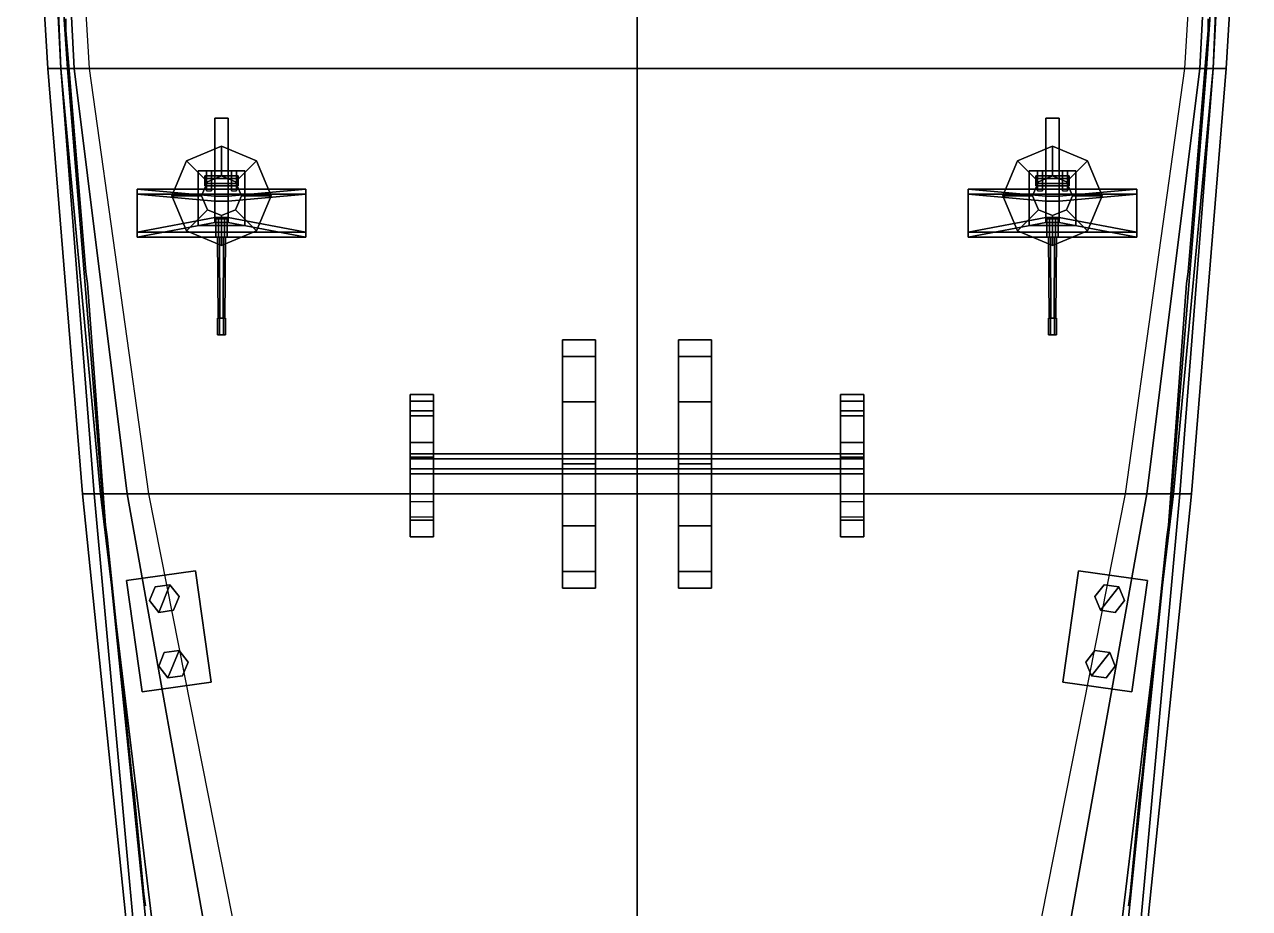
# Model space of a CAD drawing. Extents: x -4.1 to 4.2, y -20.9 to 21.5.
# Drawn here: x -3.7 to 3.7, y -18.21 to -12.87 of the extents above; entities that cross this region are included whole.
import ezdxf

# ---------------------------------------------------------------- set-up
doc = ezdxf.new("R2010")
doc.units = 0
doc.layers.get('0').update_dxf_attribs({"linetype": 'CONTINUOUS'})
for name, color, linetype in [('MG', 1, 'CONTINUOUS'), ('RAILINGS', 6, 'CONTINUOUS'), ('TURRET', 2, 'CONTINUOUS')]:
    doc.layers.add(name, color=color, linetype=linetype)

msp = doc.modelspace()

# ---------------------------------------------------------------- linework, layer by layer
for points in [[(-3.7, -10.79, 1.69), (-3.6, -10.79, 1.64), (-3.48, -13.13, 1.72), (-3.56, -13.13, 1.75)], [(-3.7, -10.79, 1.82), (-3.7, -10.79, 1.69), (-3.56, -13.13, 1.75), (-3.56, -13.13, 1.87)], [(-3.6, -10.79, 1.83), (-3.7, -10.79, 1.82), (-3.56, -13.13, 1.87), (-3.44, -13.13, 1.89)], [(-3.6, -10.79, 1.64), (-3.58, -10.79, 0.98), (-3.48, -13.13, 1.23), (-3.48, -13.13, 1.72)], [(-3.44, -13.13, 1.89), (3.44, -13.13, 1.89), (3.6, -10.79, 1.83), (-3.6, -10.79, 1.83)], [(-3.58, -10.79, 0.98), (-3.52, -10.79, 0.4), (-3.4, -13.13, 0.4), (-3.48, -13.13, 1.23)], [(-3.52, -10.79, 0.4), (-3.45, -10.79), (-3.31, -13.13), (-3.4, -13.13, 0.4)], [(3.4, -13.13, 0.4), (3.31, -13.13), (3.45, -10.79), (3.52, -10.79, 0.4)], [(3.48, -13.13, 1.23), (3.4, -13.13, 0.4), (3.52, -10.79, 0.4), (3.58, -10.79, 0.98)], [(3.44, -13.13, 1.89), (3.56, -13.13, 1.87), (3.7, -10.79, 1.82), (3.6, -10.79, 1.83)], [(3.56, -13.13, 1.75), (3.48, -13.13, 1.72), (3.6, -10.79, 1.64), (3.7, -10.79, 1.69)], [(3.48, -13.13, 1.72), (3.48, -13.13, 1.23), (3.58, -10.79, 0.98), (3.6, -10.79, 1.64)], [(3.56, -13.13, 1.87), (3.56, -13.13, 1.75), (3.7, -10.79, 1.69), (3.7, -10.79, 1.82)], [(-3.56, -13.13, 1.75), (-3.48, -13.13, 1.72), (-3.28, -15.7, 1.84), (-3.35, -15.7, 1.87)], [(-3.44, -13.13, 1.89), (-3.56, -13.13, 1.87), (-3.35, -15.7, 1.99), (-3.23, -15.7, 1.99)], [(-3.56, -13.13, 1.87), (-3.56, -13.13, 1.75), (-3.35, -15.7, 1.87), (-3.35, -15.7, 1.99)], [(-3.48, -13.13, 1.72), (-3.48, -13.13, 1.23), (-3.24, -15.7, 1.23), (-3.28, -15.7, 1.84)], [(-3.48, -13.13, 1.23), (-3.4, -13.13, 0.4), (-3.08, -15.7, 0.4), (-3.24, -15.7, 1.23)], [(-3.23, -15.7, 1.99), (3.23, -15.7, 1.99), (3.44, -13.13, 1.89), (-3.44, -13.13, 1.89)], [(-3.4, -13.13, 0.4), (-3.31, -13.13), (-2.95, -15.7), (-3.08, -15.7, 0.4)], [(3.08, -15.7, 0.4), (2.95, -15.7), (3.31, -13.13), (3.4, -13.13, 0.4)], [(3.24, -15.7, 1.23), (3.08, -15.7, 0.4), (3.4, -13.13, 0.4), (3.48, -13.13, 1.23)], [(3.23, -15.7, 1.99), (3.35, -15.7, 1.99), (3.56, -13.13, 1.87), (3.44, -13.13, 1.89)], [(3.28, -15.7, 1.84), (3.24, -15.7, 1.23), (3.48, -13.13, 1.23), (3.48, -13.13, 1.72)], [(3.35, -15.7, 1.87), (3.28, -15.7, 1.84), (3.48, -13.13, 1.72), (3.56, -13.13, 1.75)], [(3.35, -15.7, 1.99), (3.35, -15.7, 1.87), (3.56, -13.13, 1.75), (3.56, -13.13, 1.87)], [(-2.51, -13.6, 1.9), (-2.7221, -13.6879, 1.91), (-2.7221, -13.6879, 2.1), (-2.51, -13.6, 2.1)], [(-2.51, -13.6, 2.1), (-2.7221, -13.6879, 2.1), (-2.5949, -13.8151, 2.18), (-2.51, -13.78, 2.18)], [(-2.2979, -13.6879, 1.91), (-2.51, -13.6, 1.9), (-2.51, -13.6, 2.1), (-2.2979, -13.6879, 2.1)], [(-2.2979, -13.6879, 2.1), (-2.51, -13.6, 2.1), (-2.51, -13.78, 2.18), (-2.4251, -13.8151, 2.18)], [(2.51, -13.6, 2.1), (2.2979, -13.6879, 2.1), (2.4251, -13.8151, 2.18), (2.51, -13.78, 2.18)], [(2.51, -13.6, 1.9), (2.2979, -13.6879, 1.91), (2.2979, -13.6879, 2.1), (2.51, -13.6, 2.1)], [(2.7221, -13.6879, 2.1), (2.51, -13.6, 2.1), (2.51, -13.78, 2.18), (2.5949, -13.8151, 2.18)], [(2.7221, -13.6879, 1.91), (2.51, -13.6, 1.9), (2.51, -13.6, 2.1), (2.7221, -13.6879, 2.1)], [(-2.7221, -13.6879, 1.91), (-2.81, -13.9, 1.91), (-2.81, -13.9, 2.1), (-2.7221, -13.6879, 2.1)], [(-2.7221, -13.6879, 2.1), (-2.81, -13.9, 2.1), (-2.63, -13.9, 2.18), (-2.5949, -13.8151, 2.18)], [(-2.21, -13.9, 2.1), (-2.2979, -13.6879, 2.1), (-2.4251, -13.8151, 2.18), (-2.39, -13.9, 2.18)], [(-2.21, -13.9, 1.91), (-2.2979, -13.6879, 1.91), (-2.2979, -13.6879, 2.1), (-2.21, -13.9, 2.1)], [(2.2979, -13.6879, 2.1), (2.21, -13.9, 2.1), (2.39, -13.9, 2.18), (2.4251, -13.8151, 2.18)], [(2.2979, -13.6879, 1.91), (2.21, -13.9, 1.91), (2.21, -13.9, 2.1), (2.2979, -13.6879, 2.1)], [(2.81, -13.9, 2.1), (2.7221, -13.6879, 2.1), (2.5949, -13.8151, 2.18), (2.63, -13.9, 2.18)], [(2.81, -13.9, 1.91), (2.7221, -13.6879, 1.91), (2.7221, -13.6879, 2.1), (2.81, -13.9, 2.1)], [(-2.5949, -13.8151, 2.18), (-2.63, -13.9, 2.18), (-2.63, -13.9, 3), (-2.5949, -13.8151, 3)], [(-2.51, -13.78, 2.18), (-2.5949, -13.8151, 2.18), (-2.5949, -13.8151, 3), (-2.51, -13.78, 3)], [(-2.4251, -13.8151, 2.18), (-2.51, -13.78, 2.18), (-2.51, -13.78, 3), (-2.4251, -13.8151, 3)], [(-2.39, -13.9, 2.18), (-2.4251, -13.8151, 2.18), (-2.4251, -13.8151, 3), (-2.39, -13.9, 3)], [(2.4251, -13.8151, 2.18), (2.39, -13.9, 2.18), (2.39, -13.9, 3), (2.4251, -13.8151, 3)], [(2.51, -13.78, 2.18), (2.4251, -13.8151, 2.18), (2.4251, -13.8151, 3), (2.51, -13.78, 3)], [(2.5949, -13.8151, 2.18), (2.51, -13.78, 2.18), (2.51, -13.78, 3), (2.5949, -13.8151, 3)], [(2.63, -13.9, 2.18), (2.5949, -13.8151, 2.18), (2.5949, -13.8151, 3), (2.63, -13.9, 3)], [(-2.81, -13.9, 1.91), (-2.7221, -14.1121, 1.92), (-2.7221, -14.1121, 2.1), (-2.81, -13.9, 2.1)], [(-2.81, -13.9, 2.1), (-2.7221, -14.1121, 2.1), (-2.5949, -13.9849, 2.18), (-2.63, -13.9, 2.18)], [(-2.63, -13.9, 2.18), (-2.5949, -13.9849, 2.18), (-2.5949, -13.9849, 3), (-2.63, -13.9, 3)], [(-2.4251, -13.9849, 2.18), (-2.39, -13.9, 2.18), (-2.39, -13.9, 3), (-2.4251, -13.9849, 3)], [(-2.2979, -14.1121, 2.1), (-2.21, -13.9, 2.1), (-2.39, -13.9, 2.18), (-2.4251, -13.9849, 2.18)], [(-2.2979, -14.1121, 1.92), (-2.21, -13.9, 1.91), (-2.21, -13.9, 2.1), (-2.2979, -14.1121, 2.1)], [(2.21, -13.9, 2.1), (2.2979, -14.1121, 2.1), (2.4251, -13.9849, 2.18), (2.39, -13.9, 2.18)], [(2.21, -13.9, 1.91), (2.2979, -14.1121, 1.92), (2.2979, -14.1121, 2.1), (2.21, -13.9, 2.1)], [(2.39, -13.9, 2.18), (2.4251, -13.9849, 2.18), (2.4251, -13.9849, 3), (2.39, -13.9, 3)], [(2.5949, -13.9849, 2.18), (2.63, -13.9, 2.18), (2.63, -13.9, 3), (2.5949, -13.9849, 3)], [(2.7221, -14.1121, 2.1), (2.81, -13.9, 2.1), (2.63, -13.9, 2.18), (2.5949, -13.9849, 2.18)], [(2.7221, -14.1121, 1.92), (2.81, -13.9, 1.91), (2.81, -13.9, 2.1), (2.7221, -14.1121, 2.1)], [(-2.7221, -14.1121, 2.1), (-2.51, -14.2, 2.1), (-2.51, -14.02, 2.18), (-2.5949, -13.9849, 2.18)], [(-2.5949, -13.9849, 2.18), (-2.51, -14.02, 2.18), (-2.51, -14.02, 3), (-2.5949, -13.9849, 3)], [(-2.51, -14.02, 2.18), (-2.4251, -13.9849, 2.18), (-2.4251, -13.9849, 3), (-2.51, -14.02, 3)], [(-2.51, -14.2, 2.1), (-2.2979, -14.1121, 2.1), (-2.4251, -13.9849, 2.18), (-2.51, -14.02, 2.18)], [(2.2979, -14.1121, 2.1), (2.51, -14.2, 2.1), (2.51, -14.02, 2.18), (2.4251, -13.9849, 2.18)], [(2.4251, -13.9849, 2.18), (2.51, -14.02, 2.18), (2.51, -14.02, 3), (2.4251, -13.9849, 3)], [(2.51, -14.02, 2.18), (2.5949, -13.9849, 2.18), (2.5949, -13.9849, 3), (2.51, -14.02, 3)], [(2.51, -14.2, 2.1), (2.7221, -14.1121, 2.1), (2.5949, -13.9849, 2.18), (2.51, -14.02, 2.18)], [(-2.7221, -14.1121, 1.92), (-2.51, -14.2, 1.93), (-2.51, -14.2, 2.1), (-2.7221, -14.1121, 2.1)], [(-2.51, -14.2, 1.93), (-2.2979, -14.1121, 1.92), (-2.2979, -14.1121, 2.1), (-2.51, -14.2, 2.1)], [(2.2979, -14.1121, 1.92), (2.51, -14.2, 1.93), (2.51, -14.2, 2.1), (2.2979, -14.1121, 2.1)], [(2.51, -14.2, 1.93), (2.7221, -14.1121, 1.92), (2.7221, -14.1121, 2.1), (2.51, -14.2, 2.1)], [(-0.45, -14.77, 3.17), (-0.45, -16.1695, 2.795), (-0.45, -16.27, 3.17), (-0.45, -14.8705, 3.545)], [(-0.45, -14.77, 3.17), (-0.45, -14.8705, 3.545), (-0.25, -14.8705, 3.545), (-0.25, -14.77, 3.17)], [(-0.45, -14.8705, 2.795), (-0.45, -15.895, 2.5205), (-0.45, -16.1695, 2.795), (-0.45, -14.77, 3.17)], [(-0.45, -14.8705, 2.795), (-0.45, -14.77, 3.17), (-0.25, -14.77, 3.17), (-0.25, -14.8705, 2.795)], [(-0.25, -16.1695, 3.545), (-0.25, -14.77, 3.17), (-0.25, -14.8705, 3.545), (-0.25, -15.895, 3.8195)], [(-0.25, -16.27, 3.17), (-0.25, -14.8705, 2.795), (-0.25, -14.77, 3.17), (-0.25, -16.1695, 3.545)], [(0.25, -14.77, 3.17), (0.25, -14.8705, 3.545), (0.45, -14.8705, 3.545), (0.45, -14.77, 3.17)], [(0.25, -14.8705, 2.795), (0.25, -14.77, 3.17), (0.45, -14.77, 3.17), (0.45, -14.8705, 2.795)], [(0.25, -14.77, 3.17), (0.25, -16.1695, 2.795), (0.25, -16.27, 3.17), (0.25, -14.8705, 3.545)], [(0.25, -14.8705, 2.795), (0.25, -15.895, 2.5205), (0.25, -16.1695, 2.795), (0.25, -14.77, 3.17)], [(0.45, -16.27, 3.17), (0.45, -14.8705, 2.795), (0.45, -14.77, 3.17), (0.45, -16.1695, 3.545)], [(0.45, -16.1695, 3.545), (0.45, -14.77, 3.17), (0.45, -14.8705, 3.545), (0.45, -15.895, 3.8195)], [(-0.45, -14.8705, 3.545), (-0.45, -16.27, 3.17), (-0.45, -16.1695, 3.545), (-0.45, -15.145, 3.8195)], [(-0.45, -15.145, 2.5205), (-0.45, -15.52, 2.42), (-0.45, -15.895, 2.5205), (-0.45, -14.8705, 2.795)], [(-0.45, -15.145, 2.5205), (-0.45, -14.8705, 2.795), (-0.25, -14.8705, 2.795), (-0.25, -15.145, 2.5205)], [(-0.45, -14.8705, 3.545), (-0.45, -15.145, 3.8195), (-0.25, -15.145, 3.8195), (-0.25, -14.8705, 3.545)], [(-0.25, -16.1695, 2.795), (-0.25, -15.145, 2.5205), (-0.25, -14.8705, 2.795), (-0.25, -16.27, 3.17)], [(-0.25, -15.895, 3.8195), (-0.25, -14.8705, 3.545), (-0.25, -15.145, 3.8195), (-0.25, -15.52, 3.92)], [(0.25, -14.8705, 3.545), (0.25, -15.145, 3.8195), (0.45, -15.145, 3.8195), (0.45, -14.8705, 3.545)], [(0.25, -15.145, 2.5205), (0.25, -14.8705, 2.795), (0.45, -14.8705, 2.795), (0.45, -15.145, 2.5205)], [(0.25, -14.8705, 3.545), (0.25, -16.27, 3.17), (0.25, -16.1695, 3.545), (0.25, -15.145, 3.8195)], [(0.25, -15.145, 2.5205), (0.25, -15.52, 2.42), (0.25, -15.895, 2.5205), (0.25, -14.8705, 2.795)], [(0.45, -16.1695, 2.795), (0.45, -15.145, 2.5205), (0.45, -14.8705, 2.795), (0.45, -16.27, 3.17)], [(0.45, -15.895, 3.8195), (0.45, -14.8705, 3.545), (0.45, -15.145, 3.8195), (0.45, -15.52, 3.92)], [(-1.37, -15.1, 3.09), (-1.37, -15.1, 1.96), (-1.37, -15.2, 1.97), (-1.37, -15.2, 2.99)], [(-1.23, -15.1, 3.09), (-1.23, -15.1, 1.96), (-1.37, -15.1, 1.96), (-1.37, -15.1, 3.09)], [(-1.37, -15.96, 3.09), (-1.37, -15.1, 3.09), (-1.37, -15.2, 2.99), (-1.37, -15.86, 2.99)], [(-1.23, -15.96, 3.09), (-1.23, -15.1, 3.09), (-1.37, -15.1, 3.09), (-1.37, -15.96, 3.09)], [(-1.37, -15.14, 3.96), (-1.37, -15.1, 3.09), (-1.37, -15.23, 3.09), (-1.37, -15.23, 3.96)], [(-1.23, -15.14, 3.96), (-1.23, -15.1, 3.09), (-1.37, -15.1, 3.09), (-1.37, -15.14, 3.96)], [(-1.37, -15.14, 4.08), (-1.37, -15.14, 3.96), (-1.37, -15.55, 3.96), (-1.37, -15.55, 4.1)], [(-1.23, -15.14, 4.08), (-1.23, -15.14, 3.96), (-1.37, -15.14, 3.96), (-1.37, -15.14, 4.08)], [(-1.37, -15.2, 4.18), (-1.37, -15.14, 4.08), (-1.37, -15.55, 4.1), (-1.37, -15.39, 4.18)], [(-1.23, -15.2, 4.18), (-1.23, -15.14, 4.08), (-1.37, -15.14, 4.08), (-1.37, -15.2, 4.18)], [(-1.23, -15.2, 2.99), (-1.23, -15.2, 1.97), (-1.23, -15.1, 1.96), (-1.23, -15.1, 3.09)], [(-1.23, -15.86, 2.99), (-1.23, -15.2, 2.99), (-1.23, -15.1, 3.09), (-1.23, -15.96, 3.09)], [(-1.23, -15.23, 3.96), (-1.23, -15.23, 3.09), (-1.23, -15.1, 3.09), (-1.23, -15.14, 3.96)], [(-1.23, -15.55, 4.1), (-1.23, -15.55, 3.96), (-1.23, -15.14, 3.96), (-1.23, -15.14, 4.08)], [(-1.23, -15.39, 4.18), (-1.23, -15.55, 4.1), (-1.23, -15.14, 4.08), (-1.23, -15.2, 4.18)], [(-0.45, -15.52, 2.42), (-0.45, -15.145, 2.5205), (-0.25, -15.145, 2.5205), (-0.25, -15.52, 2.42)], [(-0.45, -15.145, 3.8195), (-0.45, -16.1695, 3.545), (-0.45, -15.895, 3.8195), (-0.45, -15.52, 3.92)], [(-0.45, -15.145, 3.8195), (-0.45, -15.52, 3.92), (-0.25, -15.52, 3.92), (-0.25, -15.145, 3.8195)], [(-0.25, -15.895, 2.5205), (-0.25, -15.52, 2.42), (-0.25, -15.145, 2.5205), (-0.25, -16.1695, 2.795)], [(0.25, -15.145, 3.8195), (0.25, -15.52, 3.92), (0.45, -15.52, 3.92), (0.45, -15.145, 3.8195)], [(0.25, -15.52, 2.42), (0.25, -15.145, 2.5205), (0.45, -15.145, 2.5205), (0.45, -15.52, 2.42)], [(0.25, -15.145, 3.8195), (0.25, -16.1695, 3.545), (0.25, -15.895, 3.8195), (0.25, -15.52, 3.92)], [(0.45, -15.895, 2.5205), (0.45, -15.52, 2.42), (0.45, -15.145, 2.5205), (0.45, -16.1695, 2.795)], [(1.37, -15.14, 3.96), (1.37, -15.1, 3.09), (1.23, -15.1, 3.09), (1.23, -15.14, 3.96)], [(1.23, -15.14, 3.96), (1.23, -15.1, 3.09), (1.23, -15.23, 3.09), (1.23, -15.23, 3.96)], [(1.37, -15.1, 3.09), (1.37, -15.1, 1.96), (1.23, -15.1, 1.96), (1.23, -15.1, 3.09)], [(1.23, -15.1, 3.09), (1.23, -15.1, 1.96), (1.23, -15.2, 1.97), (1.23, -15.2, 2.99)], [(1.37, -15.96, 3.09), (1.37, -15.1, 3.09), (1.23, -15.1, 3.09), (1.23, -15.96, 3.09)], [(1.23, -15.96, 3.09), (1.23, -15.1, 3.09), (1.23, -15.2, 2.99), (1.23, -15.86, 2.99)], [(1.37, -15.14, 4.08), (1.37, -15.14, 3.96), (1.23, -15.14, 3.96), (1.23, -15.14, 4.08)], [(1.23, -15.14, 4.08), (1.23, -15.14, 3.96), (1.23, -15.55, 3.96), (1.23, -15.55, 4.1)], [(1.37, -15.2, 4.18), (1.37, -15.14, 4.08), (1.23, -15.14, 4.08), (1.23, -15.2, 4.18)], [(1.23, -15.2, 4.18), (1.23, -15.14, 4.08), (1.23, -15.55, 4.1), (1.23, -15.39, 4.18)], [(1.37, -15.23, 3.96), (1.37, -15.23, 3.09), (1.37, -15.1, 3.09), (1.37, -15.14, 3.96)], [(1.37, -15.2, 2.99), (1.37, -15.2, 1.97), (1.37, -15.1, 1.96), (1.37, -15.1, 3.09)], [(1.37, -15.86, 2.99), (1.37, -15.2, 2.99), (1.37, -15.1, 3.09), (1.37, -15.96, 3.09)], [(1.37, -15.55, 4.1), (1.37, -15.55, 3.96), (1.37, -15.14, 3.96), (1.37, -15.14, 4.08)], [(1.37, -15.39, 4.18), (1.37, -15.55, 4.1), (1.37, -15.14, 4.08), (1.37, -15.2, 4.18)], [(-1.37, -15.2, 1.97), (-1.23, -15.2, 1.97), (-1.23, -15.2, 2.99), (-1.37, -15.2, 2.99)], [(-1.37, -15.2, 2.99), (-1.23, -15.2, 2.99), (-1.23, -15.86, 2.99), (-1.37, -15.86, 2.99)], [(-1.37, -15.39, 4.18), (-1.23, -15.39, 4.18), (-1.23, -15.2, 4.18), (-1.37, -15.2, 4.18)], [(-1.37, -15.23, 3.09), (-1.23, -15.23, 3.09), (-1.23, -15.23, 3.96), (-1.37, -15.23, 3.96)], [(-1.37, -15.23, 3.96), (-1.23, -15.23, 3.96), (-1.23, -15.48, 3.96), (-1.37, -15.48, 3.96)], [(1.23, -15.2, 1.97), (1.37, -15.2, 1.97), (1.37, -15.2, 2.99), (1.23, -15.2, 2.99)], [(1.23, -15.2, 2.99), (1.37, -15.2, 2.99), (1.37, -15.86, 2.99), (1.23, -15.86, 2.99)], [(1.23, -15.39, 4.18), (1.37, -15.39, 4.18), (1.37, -15.2, 4.18), (1.23, -15.2, 4.18)], [(1.23, -15.23, 3.09), (1.37, -15.23, 3.09), (1.37, -15.23, 3.96), (1.23, -15.23, 3.96)], [(1.23, -15.23, 3.96), (1.37, -15.23, 3.96), (1.37, -15.48, 3.96), (1.23, -15.48, 3.96)], [(-1.37, -15.55, 4.1), (-1.23, -15.55, 4.1), (-1.23, -15.39, 4.18), (-1.37, -15.39, 4.18)], [(1.23, -15.55, 4.1), (1.37, -15.55, 4.1), (1.37, -15.39, 4.18), (1.23, -15.39, 4.18)], [(-1.37, -15.46, 3.17), (-1.37, -15.49, 3.222), (1.37, -15.49, 3.222), (1.37, -15.46, 3.17)], [(-1.37, -15.49, 3.118), (-1.37, -15.46, 3.17), (1.37, -15.46, 3.17), (1.37, -15.49, 3.118)], [(-1.37, -15.55, 3.222), (-1.37, -15.49, 3.222), (-1.37, -15.46, 3.17), (-1.37, -15.58, 3.17)], [(-1.37, -15.58, 3.17), (-1.37, -15.46, 3.17), (-1.37, -15.49, 3.118), (-1.37, -15.55, 3.118)], [(1.37, -15.55, 3.118), (1.37, -15.49, 3.118), (1.37, -15.46, 3.17), (1.37, -15.58, 3.17)], [(1.37, -15.58, 3.17), (1.37, -15.46, 3.17), (1.37, -15.49, 3.222), (1.37, -15.55, 3.222)], [(-1.37, -15.48, 3.96), (-1.37, -15.75, 3.09), (-1.37, -15.84, 3.09), (-1.37, -15.55, 3.96)], [(-1.23, -15.48, 3.96), (-1.23, -15.75, 3.09), (-1.37, -15.75, 3.09), (-1.37, -15.48, 3.96)], [(-1.37, -15.49, 3.222), (-1.37, -15.55, 3.222), (1.37, -15.55, 3.222), (1.37, -15.49, 3.222)], [(-1.37, -15.55, 3.118), (-1.37, -15.49, 3.118), (1.37, -15.49, 3.118), (1.37, -15.55, 3.118)], [(-1.23, -15.55, 3.96), (-1.23, -15.84, 3.09), (-1.23, -15.75, 3.09), (-1.23, -15.48, 3.96)], [(-0.45, -15.895, 2.5205), (-0.45, -15.52, 2.42), (-0.25, -15.52, 2.42), (-0.25, -15.895, 2.5205)], [(-0.45, -15.52, 3.92), (-0.45, -15.895, 3.8195), (-0.25, -15.895, 3.8195), (-0.25, -15.52, 3.92)], [(0.25, -15.52, 3.92), (0.25, -15.895, 3.8195), (0.45, -15.895, 3.8195), (0.45, -15.52, 3.92)], [(0.25, -15.895, 2.5205), (0.25, -15.52, 2.42), (0.45, -15.52, 2.42), (0.45, -15.895, 2.5205)], [(1.37, -15.48, 3.96), (1.37, -15.75, 3.09), (1.23, -15.75, 3.09), (1.23, -15.48, 3.96)], [(1.23, -15.48, 3.96), (1.23, -15.75, 3.09), (1.23, -15.84, 3.09), (1.23, -15.55, 3.96)], [(1.37, -15.55, 3.96), (1.37, -15.84, 3.09), (1.37, -15.75, 3.09), (1.37, -15.48, 3.96)], [(-1.37, -15.84, 3.09), (-1.23, -15.84, 3.09), (-1.23, -15.55, 3.96), (-1.37, -15.55, 3.96)], [(-1.37, -15.55, 3.96), (-1.23, -15.55, 3.96), (-1.23, -15.55, 4.1), (-1.37, -15.55, 4.1)], [(-1.37, -15.55, 3.222), (-1.37, -15.58, 3.17), (1.37, -15.58, 3.17), (1.37, -15.55, 3.222)], [(-1.37, -15.58, 3.17), (-1.37, -15.55, 3.118), (1.37, -15.55, 3.118), (1.37, -15.58, 3.17)], [(1.23, -15.84, 3.09), (1.37, -15.84, 3.09), (1.37, -15.55, 3.96), (1.23, -15.55, 3.96)], [(1.23, -15.55, 3.96), (1.37, -15.55, 3.96), (1.37, -15.55, 4.1), (1.23, -15.55, 4.1)], [(-3.35, -15.7, 1.87), (-3.28, -15.7, 1.84), (-3.03, -18.44, 1.99), (-3.07, -18.44, 2)], [(-3.23, -15.7, 1.99), (-3.35, -15.7, 1.99), (-3.07, -18.44, 2.12), (-2.95, -18.44, 2.12)], [(-3.35, -15.7, 1.99), (-3.35, -15.7, 1.87), (-3.07, -18.44, 2), (-3.07, -18.44, 2.12)], [(-3.28, -15.7, 1.84), (-3.24, -15.7, 1.23), (-2.91, -18.44, 1.23), (-3.03, -18.44, 1.99)], [(-3.24, -15.7, 1.23), (-3.08, -15.7, 0.4), (-2.59, -18.44, 0.26), (-2.91, -18.44, 1.23)], [(-2.95, -18.44, 2.12), (2.95, -18.44, 2.12), (3.23, -15.7, 1.99), (-3.23, -15.7, 1.99)], [(-3.08, -15.7, 0.4), (-2.95, -15.7), (-2.41, -18.44), (-2.59, -18.44, 0.26)], [(2.59, -18.44, 0.26), (2.41, -18.44), (2.95, -15.7), (3.08, -15.7, 0.4)], [(2.91, -18.44, 1.23), (2.59, -18.44, 0.26), (3.08, -15.7, 0.4), (3.24, -15.7, 1.23)], [(3.03, -18.44, 1.99), (2.91, -18.44, 1.23), (3.24, -15.7, 1.23), (3.28, -15.7, 1.84)], [(2.95, -18.44, 2.12), (3.07, -18.44, 2.12), (3.35, -15.7, 1.99), (3.23, -15.7, 1.99)], [(3.07, -18.44, 2), (3.03, -18.44, 1.99), (3.28, -15.7, 1.84), (3.35, -15.7, 1.87)], [(3.07, -18.44, 2.12), (3.07, -18.44, 2), (3.35, -15.7, 1.87), (3.35, -15.7, 1.99)], [(-1.37, -15.86, 2.99), (-1.37, -15.86, 1.99), (-1.37, -15.96, 2), (-1.37, -15.96, 3.09)], [(-1.23, -15.86, 2.99), (-1.23, -15.86, 1.99), (-1.37, -15.86, 1.99), (-1.37, -15.86, 2.99)], [(-1.23, -15.96, 3.09), (-1.23, -15.96, 2), (-1.23, -15.86, 1.99), (-1.23, -15.86, 2.99)], [(-0.45, -16.1695, 2.795), (-0.45, -15.895, 2.5205), (-0.25, -15.895, 2.5205), (-0.25, -16.1695, 2.795)], [(-0.45, -15.895, 3.8195), (-0.45, -16.1695, 3.545), (-0.25, -16.1695, 3.545), (-0.25, -15.895, 3.8195)], [(0.25, -15.895, 3.8195), (0.25, -16.1695, 3.545), (0.45, -16.1695, 3.545), (0.45, -15.895, 3.8195)], [(0.25, -16.1695, 2.795), (0.25, -15.895, 2.5205), (0.45, -15.895, 2.5205), (0.45, -16.1695, 2.795)], [(1.37, -15.86, 2.99), (1.37, -15.86, 1.99), (1.23, -15.86, 1.99), (1.23, -15.86, 2.99)], [(1.23, -15.86, 2.99), (1.23, -15.86, 1.99), (1.23, -15.96, 2), (1.23, -15.96, 3.09)], [(1.37, -15.96, 3.09), (1.37, -15.96, 2), (1.37, -15.86, 1.99), (1.37, -15.86, 2.99)], [(-1.37, -15.96, 2), (-1.23, -15.96, 2), (-1.23, -15.96, 3.09), (-1.37, -15.96, 3.09)], [(1.23, -15.96, 2), (1.37, -15.96, 2), (1.37, -15.96, 3.09), (1.23, -15.96, 3.09)], [(-2.6672, -16.166, 2.21), (-2.6672, -16.166, 2.01), (-3.0831, -16.2245, 2.01), (-3.0831, -16.2245, 2.21)], [(-2.9885, -16.8979, 2.21), (-2.5726, -16.8394, 2.21), (-2.6672, -16.166, 2.21), (-3.0831, -16.2245, 2.21)], [(-2.5726, -16.8394, 2.21), (-2.5726, -16.8394, 2.04), (-2.6672, -16.166, 2.01), (-2.6672, -16.166, 2.21)], [(-0.45, -16.1695, 3.545), (-0.45, -16.27, 3.17), (-0.25, -16.27, 3.17), (-0.25, -16.1695, 3.545)], [(-0.45, -16.27, 3.17), (-0.45, -16.1695, 2.795), (-0.25, -16.1695, 2.795), (-0.25, -16.27, 3.17)], [(0.25, -16.1695, 3.545), (0.25, -16.27, 3.17), (0.45, -16.27, 3.17), (0.45, -16.1695, 3.545)], [(0.25, -16.27, 3.17), (0.25, -16.1695, 2.795), (0.45, -16.1695, 2.795), (0.45, -16.27, 3.17)], [(2.6672, -16.166, 2.21), (2.6672, -16.166, 2.01), (2.5726, -16.8394, 2.04), (2.5726, -16.8394, 2.21)], [(2.5726, -16.8394, 2.21), (2.9885, -16.8979, 2.21), (3.0831, -16.2245, 2.21), (2.6672, -16.166, 2.21)], [(3.0831, -16.2245, 2.21), (3.0831, -16.2245, 2.01), (2.6672, -16.166, 2.01), (2.6672, -16.166, 2.21)], [(-3.0831, -16.2245, 2.21), (-3.0831, -16.2245, 2.01), (-2.9885, -16.8979, 2.04), (-2.9885, -16.8979, 2.21)], [(-2.8894, -16.4173, 2.43), (-2.822, -16.2504, 2.43), (-2.9111, -16.263, 2.43), (-2.9448, -16.3464, 2.43)], [(-2.9111, -16.263, 2.21), (-2.9448, -16.3464, 2.21), (-2.9448, -16.3464, 2.43), (-2.9111, -16.263, 2.43)], [(-2.822, -16.2504, 2.21), (-2.9111, -16.263, 2.21), (-2.9111, -16.263, 2.43), (-2.822, -16.2504, 2.43)], [(-2.8003, -16.4048, 2.43), (-2.7665, -16.3214, 2.43), (-2.822, -16.2504, 2.43), (-2.8894, -16.4173, 2.43)], [(-2.7665, -16.3214, 2.21), (-2.822, -16.2504, 2.21), (-2.822, -16.2504, 2.43), (-2.7665, -16.3214, 2.43)], [(2.822, -16.2504, 2.21), (2.7665, -16.3214, 2.21), (2.7665, -16.3214, 2.43), (2.822, -16.2504, 2.43)], [(2.8003, -16.4048, 2.43), (2.9111, -16.263, 2.43), (2.822, -16.2504, 2.43), (2.7665, -16.3214, 2.43)], [(2.8894, -16.4173, 2.43), (2.9448, -16.3464, 2.43), (2.9111, -16.263, 2.43), (2.8003, -16.4048, 2.43)], [(2.9111, -16.263, 2.21), (2.822, -16.2504, 2.21), (2.822, -16.2504, 2.43), (2.9111, -16.263, 2.43)], [(2.9448, -16.3464, 2.21), (2.9111, -16.263, 2.21), (2.9111, -16.263, 2.43), (2.9448, -16.3464, 2.43)], [(2.9885, -16.8979, 2.21), (2.9885, -16.8979, 2.04), (3.0831, -16.2245, 2.01), (3.0831, -16.2245, 2.21)], [(-2.9448, -16.3464, 2.21), (-2.8894, -16.4173, 2.21), (-2.8894, -16.4173, 2.43), (-2.9448, -16.3464, 2.43)], [(-2.8003, -16.4048, 2.21), (-2.7665, -16.3214, 2.21), (-2.7665, -16.3214, 2.43), (-2.8003, -16.4048, 2.43)], [(2.7665, -16.3214, 2.21), (2.8003, -16.4048, 2.21), (2.8003, -16.4048, 2.43), (2.7665, -16.3214, 2.43)], [(2.8894, -16.4173, 2.21), (2.9448, -16.3464, 2.21), (2.9448, -16.3464, 2.43), (2.8894, -16.4173, 2.43)], [(-2.8894, -16.4173, 2.21), (-2.8003, -16.4048, 2.21), (-2.8003, -16.4048, 2.43), (-2.8894, -16.4173, 2.43)], [(2.8003, -16.4048, 2.21), (2.8894, -16.4173, 2.21), (2.8894, -16.4173, 2.43), (2.8003, -16.4048, 2.43)], [(-2.8337, -16.8134, 2.43), (-2.7663, -16.6466, 2.43), (-2.8554, -16.6591, 2.43), (-2.8891, -16.7425, 2.43)], [(-2.7663, -16.6466, 2.21), (-2.8554, -16.6591, 2.21), (-2.8554, -16.6591, 2.43), (-2.7663, -16.6466, 2.43)], [(-2.7446, -16.8009, 2.43), (-2.7109, -16.7175, 2.43), (-2.7663, -16.6466, 2.43), (-2.8337, -16.8134, 2.43)], [(-2.7109, -16.7175, 2.21), (-2.7663, -16.6466, 2.21), (-2.7663, -16.6466, 2.43), (-2.7109, -16.7175, 2.43)], [(2.7663, -16.6466, 2.21), (2.7109, -16.7175, 2.21), (2.7109, -16.7175, 2.43), (2.7663, -16.6466, 2.43)], [(2.7446, -16.8009, 2.43), (2.8554, -16.6591, 2.43), (2.7663, -16.6466, 2.43), (2.7109, -16.7175, 2.43)], [(2.8554, -16.6591, 2.21), (2.7663, -16.6466, 2.21), (2.7663, -16.6466, 2.43), (2.8554, -16.6591, 2.43)], [(-2.8554, -16.6591, 2.21), (-2.8891, -16.7425, 2.21), (-2.8891, -16.7425, 2.43), (-2.8554, -16.6591, 2.43)], [(-2.7446, -16.8009, 2.21), (-2.7109, -16.7175, 2.21), (-2.7109, -16.7175, 2.43), (-2.7446, -16.8009, 2.43)], [(2.7109, -16.7175, 2.21), (2.7446, -16.8009, 2.21), (2.7446, -16.8009, 2.43), (2.7109, -16.7175, 2.43)], [(2.8337, -16.8134, 2.43), (2.8891, -16.7425, 2.43), (2.8554, -16.6591, 2.43), (2.7446, -16.8009, 2.43)], [(2.8891, -16.7425, 2.21), (2.8554, -16.6591, 2.21), (2.8554, -16.6591, 2.43), (2.8891, -16.7425, 2.43)], [(-2.8891, -16.7425, 2.21), (-2.8337, -16.8134, 2.21), (-2.8337, -16.8134, 2.43), (-2.8891, -16.7425, 2.43)], [(2.8337, -16.8134, 2.21), (2.8891, -16.7425, 2.21), (2.8891, -16.7425, 2.43), (2.8337, -16.8134, 2.43)], [(-2.9885, -16.8979, 2.04), (-2.5726, -16.8394, 2.04), (-2.5726, -16.8394, 2.21), (-2.9885, -16.8979, 2.21)], [(-2.8337, -16.8134, 2.21), (-2.7446, -16.8009, 2.21), (-2.7446, -16.8009, 2.43), (-2.8337, -16.8134, 2.43)], [(2.5726, -16.8394, 2.04), (2.9885, -16.8979, 2.04), (2.9885, -16.8979, 2.21), (2.5726, -16.8394, 2.21)], [(2.7446, -16.8009, 2.21), (2.8337, -16.8134, 2.21), (2.8337, -16.8134, 2.43), (2.7446, -16.8009, 2.43)]]:
    msp.add_3dface(points)
at = {"layer": 'MG'}
for points in [[(-2.47, -13.43, 3.37), (-2.47, -13.43, 3.25), (-2.55, -13.43, 3.25), (-2.55, -13.43, 3.37)], [(-2.55, -13.43, 3.37), (-2.55, -13.43, 3.25), (-2.55, -14.04, 3.25), (-2.55, -14.04, 3.37)], [(-2.55, -14.04, 3.25), (-2.55, -13.43, 3.25), (-2.47, -13.43, 3.25), (-2.47, -14.04, 3.25)], [(-2.47, -14.04, 3.37), (-2.47, -13.43, 3.37), (-2.55, -13.43, 3.37), (-2.55, -14.04, 3.37)], [(-2.47, -14.04, 3.25), (-2.47, -13.43, 3.25), (-2.47, -13.43, 3.37), (-2.47, -14.04, 3.37)], [(2.55, -13.43, 3.37), (2.55, -13.43, 3.25), (2.47, -13.43, 3.25), (2.47, -13.43, 3.37)], [(2.47, -13.43, 3.37), (2.47, -13.43, 3.25), (2.47, -14.04, 3.25), (2.47, -14.04, 3.37)], [(2.47, -14.04, 3.25), (2.47, -13.43, 3.25), (2.55, -13.43, 3.25), (2.55, -14.04, 3.25)], [(2.55, -14.04, 3.37), (2.55, -13.43, 3.37), (2.47, -13.43, 3.37), (2.47, -14.04, 3.37)], [(2.55, -14.04, 3.25), (2.55, -13.43, 3.25), (2.55, -13.43, 3.37), (2.55, -14.04, 3.37)], [(-2.61, -13.795, 3.274), (-2.61, -13.825, 3.274), (-2.61, -13.84, 3.3), (-2.61, -13.78, 3.3)], [(-2.61, -13.78, 3.3), (-2.61, -13.84, 3.3), (-2.61, -13.825, 3.326), (-2.61, -13.795, 3.326)], [(-2.61, -13.795, 3.274), (-2.61, -13.78, 3.3), (-2.41, -13.78, 3.3), (-2.41, -13.795, 3.274)], [(-2.61, -13.78, 3.3), (-2.61, -13.795, 3.326), (-2.41, -13.795, 3.326), (-2.41, -13.78, 3.3)], [(-2.61, -13.825, 3.274), (-2.61, -13.795, 3.274), (-2.41, -13.795, 3.274), (-2.41, -13.825, 3.274)], [(-2.61, -13.795, 3.326), (-2.61, -13.825, 3.326), (-2.41, -13.825, 3.326), (-2.41, -13.795, 3.326)], [(-2.61, -13.84, 3.3), (-2.61, -13.825, 3.274), (-2.41, -13.825, 3.274), (-2.41, -13.84, 3.3)], [(-2.61, -13.825, 3.326), (-2.61, -13.84, 3.3), (-2.41, -13.84, 3.3), (-2.41, -13.825, 3.326)], [(-2.41, -13.78, 3.3), (-2.41, -13.84, 3.3), (-2.41, -13.825, 3.274), (-2.41, -13.795, 3.274)], [(-2.41, -13.795, 3.326), (-2.41, -13.825, 3.326), (-2.41, -13.84, 3.3), (-2.41, -13.78, 3.3)], [(2.41, -13.795, 3.274), (2.41, -13.825, 3.274), (2.41, -13.84, 3.3), (2.41, -13.78, 3.3)], [(2.41, -13.78, 3.3), (2.41, -13.84, 3.3), (2.41, -13.825, 3.326), (2.41, -13.795, 3.326)], [(2.41, -13.795, 3.274), (2.41, -13.78, 3.3), (2.61, -13.78, 3.3), (2.61, -13.795, 3.274)], [(2.41, -13.78, 3.3), (2.41, -13.795, 3.326), (2.61, -13.795, 3.326), (2.61, -13.78, 3.3)], [(2.41, -13.825, 3.274), (2.41, -13.795, 3.274), (2.61, -13.795, 3.274), (2.61, -13.825, 3.274)], [(2.41, -13.795, 3.326), (2.41, -13.825, 3.326), (2.61, -13.825, 3.326), (2.61, -13.795, 3.326)], [(2.41, -13.84, 3.3), (2.41, -13.825, 3.274), (2.61, -13.825, 3.274), (2.61, -13.84, 3.3)], [(2.41, -13.825, 3.326), (2.41, -13.84, 3.3), (2.61, -13.84, 3.3), (2.61, -13.825, 3.326)], [(2.61, -13.78, 3.3), (2.61, -13.84, 3.3), (2.61, -13.825, 3.274), (2.61, -13.795, 3.274)], [(2.61, -13.795, 3.326), (2.61, -13.825, 3.326), (2.61, -13.84, 3.3), (2.61, -13.78, 3.3)], [(-2.55, -14.04, 3.37), (-2.55, -14.04, 3.25), (-2.47, -14.04, 3.25), (-2.47, -14.04, 3.37)], [(-2.545, -14.15, 3.32), (-2.5275, -14.15, 3.3503), (-2.5275, -14.04, 3.3503), (-2.545, -14.04, 3.32)], [(-2.5275, -14.15, 3.2897), (-2.545, -14.15, 3.32), (-2.545, -14.04, 3.32), (-2.5275, -14.04, 3.2897)], [(-2.4925, -14.15, 3.2897), (-2.5275, -14.15, 3.2897), (-2.5275, -14.04, 3.2897), (-2.4925, -14.04, 3.2897)], [(-2.5275, -14.15, 3.3503), (-2.4925, -14.15, 3.3503), (-2.4925, -14.04, 3.3503), (-2.5275, -14.04, 3.3503)], [(-2.4925, -14.15, 3.3503), (-2.475, -14.15, 3.32), (-2.475, -14.04, 3.32), (-2.4925, -14.04, 3.3503)], [(-2.475, -14.15, 3.32), (-2.4925, -14.15, 3.2897), (-2.4925, -14.04, 3.2897), (-2.475, -14.04, 3.32)], [(2.47, -14.04, 3.37), (2.47, -14.04, 3.25), (2.55, -14.04, 3.25), (2.55, -14.04, 3.37)], [(2.475, -14.15, 3.32), (2.4925, -14.15, 3.3503), (2.4925, -14.04, 3.3503), (2.475, -14.04, 3.32)], [(2.4925, -14.15, 3.2897), (2.475, -14.15, 3.32), (2.475, -14.04, 3.32), (2.4925, -14.04, 3.2897)], [(2.5275, -14.15, 3.2897), (2.4925, -14.15, 3.2897), (2.4925, -14.04, 3.2897), (2.5275, -14.04, 3.2897)], [(2.4925, -14.15, 3.3503), (2.5275, -14.15, 3.3503), (2.5275, -14.04, 3.3503), (2.4925, -14.04, 3.3503)], [(2.5275, -14.15, 3.3503), (2.545, -14.15, 3.32), (2.545, -14.04, 3.32), (2.5275, -14.04, 3.3503)], [(2.545, -14.15, 3.32), (2.5275, -14.15, 3.2897), (2.5275, -14.04, 3.2897), (2.545, -14.04, 3.32)], [(-2.545, -14.15, 3.32), (-2.475, -14.15, 3.32), (-2.4925, -14.15, 3.3503), (-2.5275, -14.15, 3.3503)], [(-2.5275, -14.15, 3.2897), (-2.4925, -14.15, 3.2897), (-2.475, -14.15, 3.32), (-2.545, -14.15, 3.32)], [(-2.5225, -14.15, 3.3417), (-2.535, -14.15, 3.32), (-2.53, -14.64, 3.32), (-2.52, -14.64, 3.3373)], [(-2.535, -14.15, 3.32), (-2.5225, -14.15, 3.2983), (-2.52, -14.64, 3.3027), (-2.53, -14.64, 3.32)], [(-2.4975, -14.15, 3.3417), (-2.5225, -14.15, 3.3417), (-2.52, -14.64, 3.3373), (-2.5, -14.64, 3.3373)], [(-2.5225, -14.15, 3.2983), (-2.4975, -14.15, 3.2983), (-2.5, -14.64, 3.3027), (-2.52, -14.64, 3.3027)], [(-2.485, -14.15, 3.32), (-2.4975, -14.15, 3.3417), (-2.5, -14.64, 3.3373), (-2.49, -14.64, 3.32)], [(-2.4975, -14.15, 3.2983), (-2.485, -14.15, 3.32), (-2.49, -14.64, 3.32), (-2.5, -14.64, 3.3027)], [(2.475, -14.15, 3.32), (2.545, -14.15, 3.32), (2.5275, -14.15, 3.3503), (2.4925, -14.15, 3.3503)], [(2.4925, -14.15, 3.2897), (2.5275, -14.15, 3.2897), (2.545, -14.15, 3.32), (2.475, -14.15, 3.32)], [(2.4975, -14.15, 3.3417), (2.485, -14.15, 3.32), (2.49, -14.64, 3.32), (2.5, -14.64, 3.3373)], [(2.485, -14.15, 3.32), (2.4975, -14.15, 3.2983), (2.5, -14.64, 3.3027), (2.49, -14.64, 3.32)], [(2.5225, -14.15, 3.3417), (2.4975, -14.15, 3.3417), (2.5, -14.64, 3.3373), (2.52, -14.64, 3.3373)], [(2.4975, -14.15, 3.2983), (2.5225, -14.15, 3.2983), (2.52, -14.64, 3.3027), (2.5, -14.64, 3.3027)], [(2.535, -14.15, 3.32), (2.5225, -14.15, 3.3417), (2.52, -14.64, 3.3373), (2.53, -14.64, 3.32)], [(2.5225, -14.15, 3.2983), (2.535, -14.15, 3.32), (2.53, -14.64, 3.32), (2.52, -14.64, 3.3027)], [(-2.535, -14.64, 3.32), (-2.485, -14.64, 3.32), (-2.4975, -14.64, 3.2983), (-2.5225, -14.64, 3.2983)], [(-2.5225, -14.64, 3.3417), (-2.4975, -14.64, 3.3417), (-2.485, -14.64, 3.32), (-2.535, -14.64, 3.32)], [(-2.5225, -14.74, 3.2983), (-2.535, -14.74, 3.32), (-2.535, -14.64, 3.32), (-2.5225, -14.64, 3.2983)], [(-2.535, -14.74, 3.32), (-2.5225, -14.74, 3.3417), (-2.5225, -14.64, 3.3417), (-2.535, -14.64, 3.32)], [(-2.4975, -14.74, 3.2983), (-2.5225, -14.74, 3.2983), (-2.5225, -14.64, 3.2983), (-2.4975, -14.64, 3.2983)], [(-2.5225, -14.74, 3.3417), (-2.4975, -14.74, 3.3417), (-2.4975, -14.64, 3.3417), (-2.5225, -14.64, 3.3417)], [(-2.485, -14.74, 3.32), (-2.4975, -14.74, 3.2983), (-2.4975, -14.64, 3.2983), (-2.485, -14.64, 3.32)], [(-2.4975, -14.74, 3.3417), (-2.485, -14.74, 3.32), (-2.485, -14.64, 3.32), (-2.4975, -14.64, 3.3417)], [(2.485, -14.64, 3.32), (2.535, -14.64, 3.32), (2.5225, -14.64, 3.2983), (2.4975, -14.64, 3.2983)], [(2.4975, -14.64, 3.3417), (2.5225, -14.64, 3.3417), (2.535, -14.64, 3.32), (2.485, -14.64, 3.32)], [(2.4975, -14.74, 3.2983), (2.485, -14.74, 3.32), (2.485, -14.64, 3.32), (2.4975, -14.64, 3.2983)], [(2.485, -14.74, 3.32), (2.4975, -14.74, 3.3417), (2.4975, -14.64, 3.3417), (2.485, -14.64, 3.32)], [(2.5225, -14.74, 3.2983), (2.4975, -14.74, 3.2983), (2.4975, -14.64, 3.2983), (2.5225, -14.64, 3.2983)], [(2.4975, -14.74, 3.3417), (2.5225, -14.74, 3.3417), (2.5225, -14.64, 3.3417), (2.4975, -14.64, 3.3417)], [(2.535, -14.74, 3.32), (2.5225, -14.74, 3.2983), (2.5225, -14.64, 3.2983), (2.535, -14.64, 3.32)], [(2.5225, -14.74, 3.3417), (2.535, -14.74, 3.32), (2.535, -14.64, 3.32), (2.5225, -14.64, 3.3417)], [(-2.5225, -14.74, 3.2983), (-2.4975, -14.74, 3.2983), (-2.485, -14.74, 3.32), (-2.535, -14.74, 3.32)], [(-2.535, -14.74, 3.32), (-2.485, -14.74, 3.32), (-2.4975, -14.74, 3.3417), (-2.5225, -14.74, 3.3417)], [(2.4975, -14.74, 3.2983), (2.5225, -14.74, 3.2983), (2.535, -14.74, 3.32), (2.485, -14.74, 3.32)], [(2.485, -14.74, 3.32), (2.535, -14.74, 3.32), (2.5225, -14.74, 3.3417), (2.4975, -14.74, 3.3417)]]:
    msp.add_3dface(points, dxfattribs=at)
at = {"layer": 'RAILINGS'}
for points in [[(0, -0.65, 14.8), (0, -0.65, 14.83), (0, -20.74, 5.25), (0, -20.74, 5.2)], [(0, -20.74, 5.2), (0, -20.74, 5.25), (0, -0.65, 14.83), (0, -0.65, 14.8)], [(-3.45, -12.9, 1.88), (-3.45, -12.83, 1.88), (-3.45, -12.83, 2.96), (-3.45, -12.9, 2.96)], [(-3.45, -12.9, 2.96), (-3.45, -12.83, 2.96), (-3.45, -12.83, 1.88), (-3.45, -12.9, 1.88)], [(3.45, -12.9, 1.88), (3.45, -12.83, 1.88), (3.45, -12.83, 2.96), (3.45, -12.9, 2.96)], [(3.45, -12.9, 2.96), (3.45, -12.83, 2.96), (3.45, -12.83, 1.88), (3.45, -12.9, 1.88)], [(-3.45, -12.9, 2.91), (-3.45, -12.9, 2.96), (-3.33, -14.36, 3.02), (-3.33, -14.36, 2.97)], [(-3.33, -14.36, 2.97), (-3.33, -14.36, 3.02), (-3.45, -12.9, 2.96), (-3.45, -12.9, 2.91)], [(-3.45, -12.9, 2.64), (-3.45, -12.9, 2.69), (-3.33, -14.36, 2.75), (-3.33, -14.36, 2.7)], [(-3.33, -14.36, 2.7), (-3.33, -14.36, 2.75), (-3.45, -12.9, 2.69), (-3.45, -12.9, 2.64)], [(-3.33, -14.36, 2.36), (-3.33, -14.36, 2.41), (-3.45, -12.9, 2.35), (-3.45, -12.9, 2.3)], [(-3.45, -12.9, 2.3), (-3.45, -12.9, 2.35), (-3.33, -14.36, 2.41), (-3.33, -14.36, 2.36)], [(3.45, -12.9, 2.3), (3.45, -12.9, 2.35), (3.33, -14.36, 2.41), (3.33, -14.36, 2.36)], [(3.33, -14.36, 2.36), (3.33, -14.36, 2.41), (3.45, -12.9, 2.35), (3.45, -12.9, 2.3)], [(3.33, -14.36, 2.7), (3.33, -14.36, 2.75), (3.45, -12.9, 2.69), (3.45, -12.9, 2.64)], [(3.45, -12.9, 2.64), (3.45, -12.9, 2.69), (3.33, -14.36, 2.75), (3.33, -14.36, 2.7)], [(3.45, -12.9, 2.91), (3.45, -12.9, 2.96), (3.33, -14.36, 3.02), (3.33, -14.36, 2.97)], [(3.33, -14.36, 2.97), (3.33, -14.36, 3.02), (3.45, -12.9, 2.96), (3.45, -12.9, 2.91)], [(-3.32, -14.43, 3.02), (-3.33, -14.36, 3.02), (-3.33, -14.36, 1.93), (-3.32, -14.43, 1.94)], [(-3.32, -14.43, 1.94), (-3.33, -14.36, 1.93), (-3.33, -14.36, 3.02), (-3.32, -14.43, 3.02)], [(3.32, -14.43, 1.94), (3.33, -14.36, 1.93), (3.33, -14.36, 3.02), (3.32, -14.43, 3.02)], [(3.32, -14.43, 3.02), (3.33, -14.36, 3.02), (3.33, -14.36, 1.93), (3.32, -14.43, 1.94)], [(-3.21, -15.89, 3.03), (-3.21, -15.89, 3.08), (-3.32, -14.43, 3.02), (-3.32, -14.43, 2.97)], [(-3.32, -14.43, 2.97), (-3.32, -14.43, 3.02), (-3.21, -15.89, 3.08), (-3.21, -15.89, 3.03)], [(-3.21, -15.89, 2.76), (-3.21, -15.89, 2.81), (-3.32, -14.43, 2.75), (-3.32, -14.43, 2.7)], [(-3.32, -14.43, 2.7), (-3.32, -14.43, 2.75), (-3.21, -15.89, 2.81), (-3.21, -15.89, 2.76)], [(-3.32, -14.43, 2.36), (-3.32, -14.43, 2.41), (-3.21, -15.89, 2.47), (-3.21, -15.89, 2.42)], [(-3.21, -15.89, 2.42), (-3.21, -15.89, 2.47), (-3.32, -14.43, 2.41), (-3.32, -14.43, 2.36)], [(3.21, -15.89, 2.42), (3.21, -15.89, 2.47), (3.32, -14.43, 2.41), (3.32, -14.43, 2.36)], [(3.32, -14.43, 2.36), (3.32, -14.43, 2.41), (3.21, -15.89, 2.47), (3.21, -15.89, 2.42)], [(3.32, -14.43, 2.7), (3.32, -14.43, 2.75), (3.21, -15.89, 2.81), (3.21, -15.89, 2.76)], [(3.21, -15.89, 2.76), (3.21, -15.89, 2.81), (3.32, -14.43, 2.75), (3.32, -14.43, 2.7)], [(3.21, -15.89, 3.03), (3.21, -15.89, 3.08), (3.32, -14.43, 3.02), (3.32, -14.43, 2.97)], [(3.32, -14.43, 2.97), (3.32, -14.43, 3.02), (3.21, -15.89, 3.08), (3.21, -15.89, 3.03)], [(-3.2, -15.96, 2), (-3.21, -15.89, 1.99), (-3.21, -15.89, 3.08), (-3.2, -15.96, 3.08)], [(-3.2, -15.96, 3.08), (-3.21, -15.89, 3.08), (-3.21, -15.89, 1.99), (-3.2, -15.96, 2)], [(3.2, -15.96, 2), (3.21, -15.89, 1.99), (3.21, -15.89, 3.08), (3.2, -15.96, 3.08)], [(3.2, -15.96, 3.08), (3.21, -15.89, 3.08), (3.21, -15.89, 1.99), (3.2, -15.96, 2)], [(-3.05, -17.42, 3.1), (-3.05, -17.42, 3.15), (-3.2, -15.96, 3.08), (-3.2, -15.96, 3.03)], [(-3.2, -15.96, 3.03), (-3.2, -15.96, 3.08), (-3.05, -17.42, 3.15), (-3.05, -17.42, 3.1)], [(-3.2, -15.96, 2.76), (-3.2, -15.96, 2.81), (-3.05, -17.42, 2.88), (-3.05, -17.42, 2.83)], [(-3.05, -17.42, 2.83), (-3.05, -17.42, 2.88), (-3.2, -15.96, 2.81), (-3.2, -15.96, 2.76)], [(-3.05, -17.42, 2.49), (-3.05, -17.42, 2.54), (-3.2, -15.96, 2.47), (-3.2, -15.96, 2.42)], [(-3.2, -15.96, 2.42), (-3.2, -15.96, 2.47), (-3.05, -17.42, 2.54), (-3.05, -17.42, 2.49)], [(3.2, -15.96, 2.42), (3.2, -15.96, 2.47), (3.05, -17.42, 2.54), (3.05, -17.42, 2.49)], [(3.05, -17.42, 2.49), (3.05, -17.42, 2.54), (3.2, -15.96, 2.47), (3.2, -15.96, 2.42)], [(3.05, -17.42, 2.83), (3.05, -17.42, 2.88), (3.2, -15.96, 2.81), (3.2, -15.96, 2.76)], [(3.2, -15.96, 2.76), (3.2, -15.96, 2.81), (3.05, -17.42, 2.88), (3.05, -17.42, 2.83)], [(3.2, -15.96, 3.03), (3.2, -15.96, 3.08), (3.05, -17.42, 3.15), (3.05, -17.42, 3.1)], [(3.05, -17.42, 3.1), (3.05, -17.42, 3.15), (3.2, -15.96, 3.08), (3.2, -15.96, 3.03)], [(-3.04, -17.49, 3.23), (-3.05, -17.42, 3.23), (-3.05, -17.42, 2.07), (-3.04, -17.49, 2.07)], [(-3.04, -17.49, 2.07), (-3.05, -17.42, 2.07), (-3.05, -17.42, 3.23), (-3.04, -17.49, 3.23)], [(3.04, -17.49, 3.23), (3.05, -17.42, 3.23), (3.05, -17.42, 2.07), (3.04, -17.49, 2.07)], [(3.04, -17.49, 2.07), (3.05, -17.42, 2.07), (3.05, -17.42, 3.23), (3.04, -17.49, 3.23)], [(-2.98, -18.12, 3.16), (-2.98, -18.12, 3.21), (-3.04, -17.49, 3.15), (-3.04, -17.49, 3.1)], [(-3.04, -17.49, 3.1), (-3.04, -17.49, 3.15), (-2.98, -18.12, 3.21), (-2.98, -18.12, 3.16)], [(-2.98, -18.12, 2.89), (-2.98, -18.12, 2.94), (-3.04, -17.49, 2.88), (-3.04, -17.49, 2.83)], [(-3.04, -17.49, 2.83), (-3.04, -17.49, 2.88), (-2.98, -18.12, 2.94), (-2.98, -18.12, 2.89)], [(-3.04, -17.49, 2.49), (-3.04, -17.49, 2.54), (-2.98, -18.12, 2.6), (-2.98, -18.12, 2.55)], [(-2.98, -18.12, 2.55), (-2.98, -18.12, 2.6), (-3.04, -17.49, 2.54), (-3.04, -17.49, 2.49)], [(2.98, -18.12, 2.55), (2.98, -18.12, 2.6), (3.04, -17.49, 2.54), (3.04, -17.49, 2.49)], [(3.04, -17.49, 2.49), (3.04, -17.49, 2.54), (2.98, -18.12, 2.6), (2.98, -18.12, 2.55)], [(3.04, -17.49, 2.83), (3.04, -17.49, 2.88), (2.98, -18.12, 2.94), (2.98, -18.12, 2.89)], [(2.98, -18.12, 2.89), (2.98, -18.12, 2.94), (3.04, -17.49, 2.88), (3.04, -17.49, 2.83)], [(2.98, -18.12, 3.16), (2.98, -18.12, 3.21), (3.04, -17.49, 3.15), (3.04, -17.49, 3.1)], [(3.04, -17.49, 3.1), (3.04, -17.49, 3.15), (2.98, -18.12, 3.21), (2.98, -18.12, 3.16)], [(-2.97, -18.19, 2.1), (-2.98, -18.12, 2.1), (-2.98, -18.12, 3.33), (-2.97, -18.19, 3.33)], [(-2.97, -18.19, 3.33), (-2.98, -18.12, 3.33), (-2.98, -18.12, 2.1), (-2.97, -18.19, 2.1)], [(2.97, -18.19, 2.1), (2.98, -18.12, 2.1), (2.98, -18.12, 3.33), (2.97, -18.19, 3.33)], [(2.97, -18.19, 3.33), (2.98, -18.12, 3.33), (2.98, -18.12, 2.1), (2.97, -18.19, 2.1)]]:
    msp.add_3dface(points, dxfattribs=at)
at = {"layer": 'TURRET'}
for points in [[(-2.65, -14.08, 3.05), (-2.37, -14.08, 3.05), (-2.37, -13.75, 3.05), (-2.65, -13.75, 3.05)], [(-2.65, -13.75, 3.05), (-2.65, -13.75, 3), (-2.65, -14.08, 3), (-2.65, -14.08, 3.05)], [(-2.65, -13.75, 3), (-2.37, -13.75, 3), (-2.37, -14.08, 3), (-2.65, -14.08, 3)], [(-2.37, -13.75, 3.05), (-2.37, -13.75, 3), (-2.65, -13.75, 3), (-2.65, -13.75, 3.05)], [(-2.6, -13.75, 3.33), (-2.6, -13.75, 3.05), (-2.6, -13.87, 3.05), (-2.6, -13.86, 3.33)], [(-2.57, -13.75, 3.05), (-2.6, -13.75, 3.05), (-2.6, -13.75, 3.33), (-2.57, -13.75, 3.33)], [(-2.57, -13.75, 3.33), (-2.6, -13.75, 3.33), (-2.6, -13.86, 3.33), (-2.57, -13.86, 3.33)], [(-2.57, -13.86, 3.33), (-2.57, -13.87, 3.05), (-2.57, -13.75, 3.05), (-2.57, -13.75, 3.33)], [(-2.45, -13.75, 3.33), (-2.45, -13.75, 3.05), (-2.45, -13.87, 3.05), (-2.45, -13.86, 3.33)], [(-2.42, -13.75, 3.05), (-2.45, -13.75, 3.05), (-2.45, -13.75, 3.33), (-2.42, -13.75, 3.33)], [(-2.42, -13.75, 3.33), (-2.45, -13.75, 3.33), (-2.45, -13.86, 3.33), (-2.42, -13.86, 3.33)], [(-2.42, -13.86, 3.33), (-2.42, -13.87, 3.05), (-2.42, -13.75, 3.05), (-2.42, -13.75, 3.33)], [(-2.37, -14.08, 3.05), (-2.37, -14.08, 3), (-2.37, -13.75, 3), (-2.37, -13.75, 3.05)], [(2.37, -13.75, 3.05), (2.37, -13.75, 3), (2.37, -14.08, 3), (2.37, -14.08, 3.05)], [(2.65, -13.75, 3.05), (2.65, -13.75, 3), (2.37, -13.75, 3), (2.37, -13.75, 3.05)], [(2.37, -13.75, 3), (2.65, -13.75, 3), (2.65, -14.08, 3), (2.37, -14.08, 3)], [(2.37, -14.08, 3.05), (2.65, -14.08, 3.05), (2.65, -13.75, 3.05), (2.37, -13.75, 3.05)], [(2.45, -13.75, 3.05), (2.42, -13.75, 3.05), (2.42, -13.75, 3.33), (2.45, -13.75, 3.33)], [(2.45, -13.75, 3.33), (2.42, -13.75, 3.33), (2.42, -13.86, 3.33), (2.45, -13.86, 3.33)], [(2.42, -13.75, 3.33), (2.42, -13.75, 3.05), (2.42, -13.87, 3.05), (2.42, -13.86, 3.33)], [(2.45, -13.86, 3.33), (2.45, -13.87, 3.05), (2.45, -13.75, 3.05), (2.45, -13.75, 3.33)], [(2.6, -13.75, 3.05), (2.57, -13.75, 3.05), (2.57, -13.75, 3.33), (2.6, -13.75, 3.33)], [(2.57, -13.75, 3.33), (2.57, -13.75, 3.05), (2.57, -13.87, 3.05), (2.57, -13.86, 3.33)], [(2.6, -13.75, 3.33), (2.57, -13.75, 3.33), (2.57, -13.86, 3.33), (2.6, -13.86, 3.33)], [(2.6, -13.86, 3.33), (2.6, -13.87, 3.05), (2.6, -13.75, 3.05), (2.6, -13.75, 3.33)], [(2.65, -14.08, 3.05), (2.65, -14.08, 3), (2.65, -13.75, 3), (2.65, -13.75, 3.05)], [(-2.55, -13.9028, 3.57), (-2.55, -14.0311, 3.18), (-3.02, -14.12, 2.91), (-3.02, -13.86, 3.7)], [(-3.02, -13.86, 3.7), (-3.02, -14.12, 2.91), (-3.02, -14.15, 2.91), (-3.02, -13.89, 3.7)], [(-3.02, -13.86, 3.7), (-2, -13.86, 3.7), (-2.47, -13.9028, 3.57), (-2.55, -13.9028, 3.57)], [(-3.02, -13.89, 3.7), (-2, -13.89, 3.7), (-2, -13.86, 3.7), (-3.02, -13.86, 3.7)], [(-3.02, -14.15, 2.91), (-2.55, -14.0611, 3.18), (-2.55, -13.9328, 3.57), (-3.02, -13.89, 3.7)], [(-2.55, -13.9328, 3.57), (-2.47, -13.9328, 3.57), (-2, -13.89, 3.7), (-3.02, -13.89, 3.7)], [(-2.6, -13.86, 3.33), (-2.6, -13.87, 3.05), (-2.57, -13.87, 3.05), (-2.57, -13.86, 3.33)], [(-2.55, -13.9328, 3.57), (-2.55, -14.0611, 3.18), (-2.55, -14.0311, 3.18), (-2.55, -13.9028, 3.57)], [(-2.47, -13.9328, 3.57), (-2.55, -13.9328, 3.57), (-2.55, -13.9028, 3.57), (-2.47, -13.9028, 3.57)], [(-2, -13.86, 3.7), (-2, -14.12, 2.91), (-2.47, -14.0311, 3.18), (-2.47, -13.9028, 3.57)], [(-2.47, -14.0611, 3.18), (-2, -14.15, 2.91), (-2, -13.89, 3.7), (-2.47, -13.9328, 3.57)], [(-2.47, -13.9028, 3.57), (-2.47, -14.0311, 3.18), (-2.47, -14.0611, 3.18), (-2.47, -13.9328, 3.57)], [(-2.45, -13.86, 3.33), (-2.45, -13.87, 3.05), (-2.42, -13.87, 3.05), (-2.42, -13.86, 3.33)], [(-2, -13.89, 3.7), (-2, -14.15, 2.91), (-2, -14.12, 2.91), (-2, -13.86, 3.7)], [(2.47, -13.9028, 3.57), (2.47, -14.0311, 3.18), (2, -14.12, 2.91), (2, -13.86, 3.7)], [(2, -13.86, 3.7), (2, -14.12, 2.91), (2, -14.15, 2.91), (2, -13.89, 3.7)], [(2, -13.89, 3.7), (3.02, -13.89, 3.7), (3.02, -13.86, 3.7), (2, -13.86, 3.7)], [(2, -13.86, 3.7), (3.02, -13.86, 3.7), (2.55, -13.9028, 3.57), (2.47, -13.9028, 3.57)], [(2, -14.15, 2.91), (2.47, -14.0611, 3.18), (2.47, -13.9328, 3.57), (2, -13.89, 3.7)], [(2.47, -13.9328, 3.57), (2.55, -13.9328, 3.57), (3.02, -13.89, 3.7), (2, -13.89, 3.7)], [(2.42, -13.86, 3.33), (2.42, -13.87, 3.05), (2.45, -13.87, 3.05), (2.45, -13.86, 3.33)], [(2.47, -13.9328, 3.57), (2.47, -14.0611, 3.18), (2.47, -14.0311, 3.18), (2.47, -13.9028, 3.57)], [(2.55, -13.9328, 3.57), (2.47, -13.9328, 3.57), (2.47, -13.9028, 3.57), (2.55, -13.9028, 3.57)], [(3.02, -13.86, 3.7), (3.02, -14.12, 2.91), (2.55, -14.0311, 3.18), (2.55, -13.9028, 3.57)], [(2.55, -14.0611, 3.18), (3.02, -14.15, 2.91), (3.02, -13.89, 3.7), (2.55, -13.9328, 3.57)], [(2.55, -13.9028, 3.57), (2.55, -14.0311, 3.18), (2.55, -14.0611, 3.18), (2.55, -13.9328, 3.57)], [(2.57, -13.86, 3.33), (2.57, -13.87, 3.05), (2.6, -13.87, 3.05), (2.6, -13.86, 3.33)], [(3.02, -13.89, 3.7), (3.02, -14.15, 2.91), (3.02, -14.12, 2.91), (3.02, -13.86, 3.7)], [(-2.55, -14.0311, 3.18), (-2.47, -14.0311, 3.18), (-2, -14.12, 2.91), (-3.02, -14.12, 2.91)], [(-2.55, -14.0611, 3.18), (-2.47, -14.0611, 3.18), (-2.47, -14.0311, 3.18), (-2.55, -14.0311, 3.18)], [(2.47, -14.0311, 3.18), (2.55, -14.0311, 3.18), (3.02, -14.12, 2.91), (2, -14.12, 2.91)], [(2.47, -14.0611, 3.18), (2.55, -14.0611, 3.18), (2.55, -14.0311, 3.18), (2.47, -14.0311, 3.18)], [(-3.02, -14.15, 2.91), (-2, -14.15, 2.91), (-2.47, -14.0611, 3.18), (-2.55, -14.0611, 3.18)], [(-3.02, -14.12, 2.91), (-2, -14.12, 2.91), (-2, -14.15, 2.91), (-3.02, -14.15, 2.91)], [(-2.65, -14.08, 3), (-2.37, -14.08, 3), (-2.37, -14.08, 3.05), (-2.65, -14.08, 3.05)], [(2, -14.15, 2.91), (3.02, -14.15, 2.91), (2.55, -14.0611, 3.18), (2.47, -14.0611, 3.18)], [(2, -14.12, 2.91), (3.02, -14.12, 2.91), (3.02, -14.15, 2.91), (2, -14.15, 2.91)], [(2.37, -14.08, 3), (2.65, -14.08, 3), (2.65, -14.08, 3.05), (2.37, -14.08, 3.05)]]:
    msp.add_3dface(points, dxfattribs=at)

doc.saveas('drawing.dxf')
